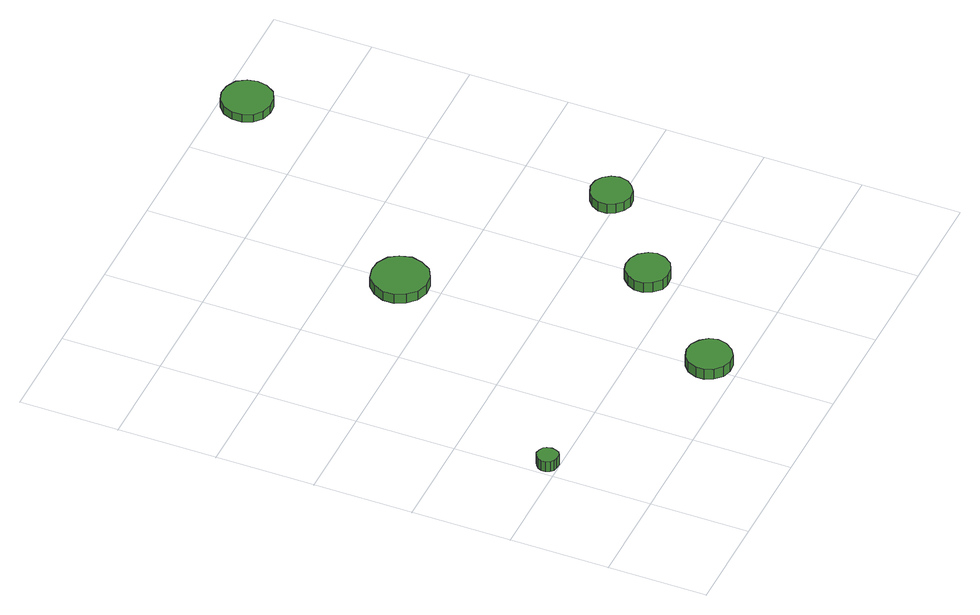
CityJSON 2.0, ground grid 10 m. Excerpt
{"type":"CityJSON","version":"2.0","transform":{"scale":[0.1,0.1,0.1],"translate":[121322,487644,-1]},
"CityObjects":{
"tree1":{"type":"SolitaryVegetationObject","attributes":{"function":"something"},"geometry":[{"type":"MultiSurface","lod":"1","boundaries":[[[0,1,2,3,4,5,6,7,8,9,10,11,12,13,14]],[[15,16,17,18,19,20,21,22,23,24,25,26,27,28,29]],[[0,29,28,1]],[[1,28,27,2]],[[2,27,26,3]],[[3,26,25,4]],[[4,25,24,5]],[[5,24,23,6]],[[6,23,22,7]],[[7,22,21,8]],[[8,21,20,9]],[[9,20,19,10]],[[10,19,18,11]],[[11,18,17,12]],[[12,17,16,13]],[[13,16,15,14]],[[14,15,29,0]]]}]},
"tree2":{"type":"SolitaryVegetationObject","attributes":{"function":"something"},"geometry":[{"type":"MultiSurface","lod":"1","boundaries":[[[30,31,32,33,34,35,36,37,38,39,40,41,42,43,44]],[[45,46,47,48,49,50,51,52,53,54,55,56,57,58,59]],[[30,59,58,31]],[[31,58,57,32]],[[32,57,56,33]],[[33,56,55,34]],[[34,55,54,35]],[[35,54,53,36]],[[36,53,52,37]],[[37,52,51,38]],[[38,51,50,39]],[[39,50,49,40]],[[40,49,48,41]],[[41,48,47,42]],[[42,47,46,43]],[[43,46,45,44]],[[44,45,59,30]]]}]},
"tree3":{"type":"SolitaryVegetationObject","attributes":{"function":"something"},"geometry":[{"type":"MultiSurface","lod":"1","boundaries":[[[60,61,62,63,64,65,66,67,68,69,70,71,72,73,74]],[[75,76,77,78,79,80,81,82,83,84,85,86,87,88,89]],[[60,89,88,61]],[[61,88,87,62]],[[62,87,86,63]],[[63,86,85,64]],[[64,85,84,65]],[[65,84,83,66]],[[66,83,82,67]],[[67,82,81,68]],[[68,81,80,69]],[[69,80,79,70]],[[70,79,78,71]],[[71,78,77,72]],[[72,77,76,73]],[[73,76,75,74]],[[74,75,89,60]]]}]},
"tree4":{"type":"SolitaryVegetationObject","attributes":{"function":"something"},"geometry":[{"type":"MultiSurface","lod":"1","boundaries":[[[90,91,92,93,94,95,96,97,98,99,100,101,102,103,104]],[[105,106,107,108,109,110,111,112,113,114,115,116,117,118,119]],[[90,119,118,91]],[[91,118,117,92]],[[92,117,116,93]],[[93,116,115,94]],[[94,115,114,95]],[[95,114,113,96]],[[96,113,112,97]],[[97,112,111,98]],[[98,111,110,99]],[[99,110,109,100]],[[100,109,108,101]],[[101,108,107,102]],[[102,107,106,103]],[[103,106,105,104]],[[104,105,119,90]]]}]},
"tree5":{"type":"SolitaryVegetationObject","attributes":{"function":"something"},"geometry":[{"type":"MultiSurface","lod":"1","boundaries":[[[120,121,122,123,124,125,126,127,128,129,130,131,132,133,134]],[[135,136,137,138,139,140,141,142,143,144,145,146,147,148,149]],[[120,149,148,121]],[[121,148,147,122]],[[122,147,146,123]],[[123,146,145,124]],[[124,145,144,125]],[[125,144,143,126]],[[126,143,142,127]],[[127,142,141,128]],[[128,141,140,129]],[[129,140,139,130]],[[130,139,138,131]],[[131,138,137,132]],[[132,137,136,133]],[[133,136,135,134]],[[134,135,149,120]]]}]},
"tree6":{"type":"SolitaryVegetationObject","attributes":{"function":"something"},"geometry":[{"type":"MultiSurface","lod":"1","boundaries":[[[150,151,152,153,154,155,156,157,158,159,160,161,162,163,164]],[[165,166,167,168,169,170,171,172,173,174,175,176,177,178,179]],[[150,179,178,151]],[[151,178,177,152]],[[152,177,176,153]],[[153,176,175,154]],[[154,175,174,155]],[[155,174,173,156]],[[156,173,172,157]],[[157,172,171,158]],[[158,171,170,159]],[[159,170,169,160]],[[160,169,168,161]],[[161,168,167,162]],[[162,167,166,163]],[[163,166,165,164]],[[164,165,179,150]]]}]}
},
"vertices":[
[25,111,20],[24,116,20],[22,119,20],[18,121,20],[13,122,20],[9,120,20],[6,117,20],[4,113,20],[4,109,20],[6,105,20],[9,102,20],[13,101,20],[18,101,20],[22,103,20],[24,107,20],[24,107,8],[22,103,8],[18,101,8],[13,101,8],[9,102,8],[6,105,8],[4,109,8],[4,113,8],[6,117,8],[9,120,8],[13,122,8],[18,121,8],[22,119,8],[24,116,8],[25,111,8],
[230,30,20],[228,39,20],[222,46,20],[214,51,20],[205,52,20],[196,49,20],[189,43,20],[185,34,20],[185,25,20],[189,17,20],[196,10,20],[205,7,20],[214,8,20],[222,13,20],[228,21,20],[228,21,8],[222,13,8],[214,8,8],[205,7,8],[196,10,8],[189,17,8],[185,25,8],[185,34,8],[189,43,8],[196,49,8],[205,52,8],[214,51,8],[222,46,8],[228,39,8],[230,30,8],
[225,340,20],[222,352,20],[216,361,20],[205,367,20],[194,368,20],[182,365,20],[174,357,20],[169,346,20],[169,334,20],[174,324,20],[182,316,20],[194,312,20],[205,313,20],[216,319,20],[222,329,20],[222,329,9],[216,319,9],[205,313,9],[194,312,9],[182,316,9],[174,324,9],[169,334,9],[169,346,9],[174,357,9],[182,365,9],[194,368,9],[205,367,9],[216,361,9],[222,352,9],[225,340,9],
[321,132,20],[319,140,20],[313,148,20],[305,152,20],[296,153,20],[288,151,20],[281,144,20],[277,136,20],[277,127,20],[281,119,20],[288,112,20],[296,110,20],[305,111,20],[313,115,20],[319,123,20],[319,123,8],[313,115,8],[305,111,8],[296,110,8],[288,112,8],[281,119,8],[277,127,8],[277,136,8],[281,144,8],[288,151,8],[296,153,8],[305,152,8],[313,148,8],[319,140,8],[321,132,8],
[409,208,19],[407,216,19],[402,223,19],[395,227,19],[386,228,19],[378,225,19],[372,220,19],[368,212,19],[368,203,19],[372,196,19],[378,190,19],[386,187,19],[395,188,19],[402,193,19],[407,199,19],[407,199,8],[402,193,8],[395,188,8],[386,187,8],[378,190,8],[372,196,8],[368,203,8],[368,212,8],[372,220,8],[378,225,8],[386,228,8],[395,227,8],[402,223,8],[407,216,8],[409,208,8],
[402,574,18],[400,584,18],[394,593,18],[384,598,18],[374,599,18],[364,596,18],[356,589,18],[352,579,18],[352,569,18],[356,559,18],[364,552,18],[374,549,18],[384,550,18],[394,555,18],[400,564,18],[400,564,9],[394,555,9],[384,550,9],[374,549,9],[364,552,9],[356,559,9],[352,569,9],[352,579,9],[356,589,9],[364,596,9],[374,599,9],[384,598,9],[394,593,9],[400,584,9],[402,574,9]
]}
